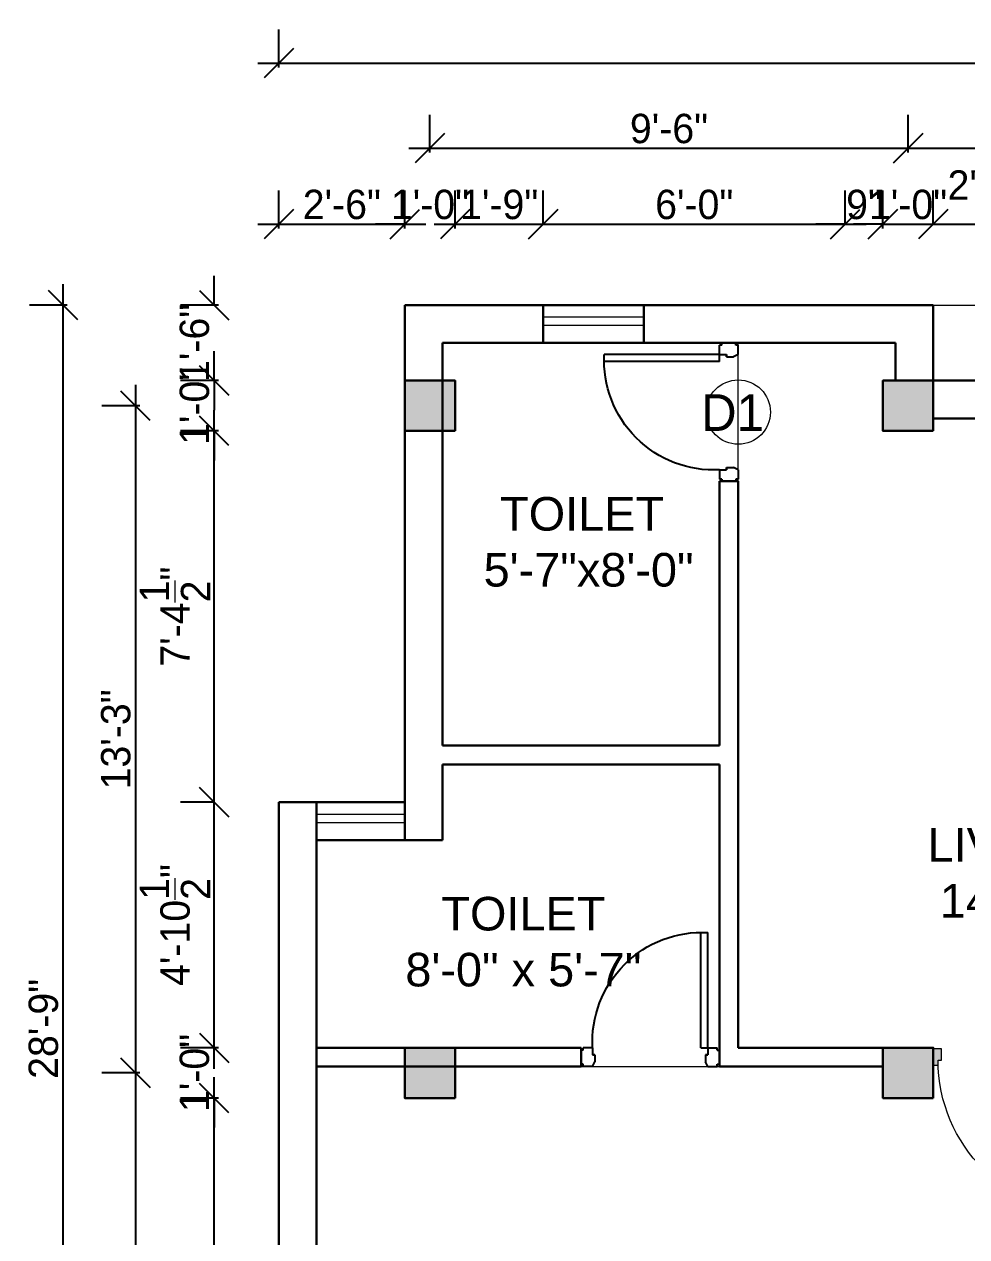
# Model space of a CAD drawing. Header units: inches. Extents: x 28835 to 36795, y -18828 to -9750.
# Drawn here: x 35602.6 to 35827.4, y -13585.3 to -13296.3 of the extents above; entities that cross this region are included whole.
import ezdxf

# ---------------------------------------------------------------- set-up
doc = ezdxf.new("R2010")
doc.units = ezdxf.units.IN
doc.header["$LTSCALE"] = 12
doc.header["$MEASUREMENT"] = 0
doc.layers.add('06. Text', color=114, linetype='Continuous')
doc.layers.add('door', color=8, linetype='Continuous')
for name, color, linetype, lineweight in [('colum', 250, 'Continuous', 30), ('dimention', 5, 'Continuous', 9), ('Elevation', 114, 'Continuous', 20), ('Ha2', 31, 'Continuous', 0), ('N_DOOR', 32, 'Continuous', 13), ('STAIRCASE', 6, 'Continuous', 9), ('Text', 7, 'Continuous', 5), ('Wall', 1, 'Continuous', 30), ('WIN', 140, 'Continuous', 15)]:
    doc.layers.add(name, color=color, linetype=linetype, lineweight=lineweight)
doc.styles.add('Bijay', font='', dxfattribs={"height": 8})
doc.styles.add('KBS', font='GOTHIC.TTF')
doc.styles.add('Times', font='GOTHIC.TTF')
doc.styles.get('Bijay').set_extended_font_data('Serifa BT')
doc.dimstyles.new('D75', dxfattribs={"dimtxt": 7, "dimasz": 7, "dimexe": 8, "dimexo": 24, "dimgap": 1, "dimtad": 1, "dimdec": 1, "dimzin": 3, "dimdsep": 46, "dimlunit": 4, "dimtxsty": 'Times', "dimblk": 'OBLIQUE', "dimcen": 0, "dimdle": 5, "dimaunit": 1, "dimadec": 3, "dimazin": 0, "dimtfac": 1, "dimtdec": 1, "dimtix": 1, "dimtofl": 0, "dimtmove": 1, "dimatfit": 0, "dimldrblk": 'OBLIQUE', "dimfxl": 1, "dimfxlon": 1, "dimtolj": 1, "dimtzin": 0, "dimarcsym": 0})

# ---------------------------------------------------------------- blocks, each defined once
blk = doc.blocks.new('door2.5')
at = {"layer": 'door'}
for p, q in [((0, 6), (0, 3)), ((0.5, 6), (0, 6)), ((0.5, 6), (0.5, 6.5)), ((2.5, 6.5), (0.5, 6.5)), ((2.5, 6.5), (2.5, 5)), ((4, 6.5), (2.5, 6.5)), ((27.5, 6.5), (27.5, 5)), ((27.5, 6.5), (29.5, 6.5)), ((29.5, 6), (29.5, 6.5)), ((29.5, 6), (30, 6)), ((30, 6), (30, 3)), ((0.5, 3), (0, 3)), ((0.5, 2.5), (0.5, 3)), ((2.5, 5), (3, 5)), ((3, 5), (2.5, 5)), ((2.5, 2.5), (3, 3.5)), ((3, 5), (3, 3.5)), ((27.5, 5), (27, 5)), ((27, 5), (27, 3.5)), ((27, 5), (27.5, 5)), ((27.5, 2.5), (27, 3.5)), ((29.5, 3), (30, 3)), ((29.5, 2.5), (29.5, 3)), ((2.5, 2.5), (0.5, 2.5)), ((27.5, 2.5), (29.5, 2.5))]:
    blk.add_line(p, q, dxfattribs=at)
for points in [[(4, 6.5), (4, 31.54)], [(2.5, 6.5), (2.5, 31.51)]]:
    blk.add_lwpolyline(points, dxfattribs=at)
blk.add_arc((3.79, 7.79), 23.75, 356.8785, 93.1057, dxfattribs=at)
blk = doc.blocks.new('D1000')
at = {"linetype": 'Continuous'}
for points in [[(30, 50), (30, 20), (50, 20), (50, -50), (0, -50), (0, 50)], [(970, 50), (970, 20), (950, 20), (950, -50), (1000, -50), (1000, 50)]]:
    blk.add_hatch(color=256, dxfattribs=at).paths.add_polyline_path(points)
at = {"color": 0, "linetype": 'Continuous'}
for p, q in [((950, 20), (950, 959.8)), ((970, 50), (970, 960))]:
    blk.add_line(p, q, dxfattribs=at)
at = {"linetype": 'Continuous'}
for points in [[(30, 50), (30, 20), (50, 20), (50, -50), (0, -50), (0, 50)], [(970, 50), (970, 20), (950, 20), (950, -50), (1000, -50), (1000, 50)]]:
    blk.add_lwpolyline(points, close=True, dxfattribs=at)
blk.add_arc((970, 20), 940, 90, 180, dxfattribs=at)
blk = doc.blocks.new('_Oblique')
at = {"color": 0, "linetype": 'ByBlock', "lineweight": -2}
blk.add_line((-0.5, -0.5), (0.5, 0.5), dxfattribs=at)
blk = doc.blocks.new('*D1312')
at = {"layer": 'Defpoints', "color": 0, "ltscale": 12, "transparency": 16777216}
for p in [(35705.38, -13343.98), (35693.38, -13381.26), (35705.38, -13381.26)]:
    blk.add_point(p, dxfattribs=at)
at = {"layer": 'dimention', "color": 0, "lineweight": -2, "ltscale": 12, "transparency": 16777216}
for p, q in [((35693.38, -13344.98), (35693.38, -13335.98)), ((35705.38, -13344.98), (35705.38, -13335.98)), ((35693.38, -13343.98), (35686.38, -13343.98)), ((35705.38, -13343.98), (35712.38, -13343.98))]:
    blk.add_line(p, q, dxfattribs=at)
at = {"layer": 'dimention', "color": 0, "lineweight": -2, "ltscale": 12, "transparency": 16777216, "xscale": 7, "yscale": 7, "zscale": 7}
blk.add_blockref('_Oblique', (35693.38, -13343.98), dxfattribs=at)
at = {"layer": 'dimention', "color": 0, "lineweight": -2, "ltscale": 12, "transparency": 16777216, "xscale": 7, "yscale": 7, "zscale": 7, "rotation": 180}
blk.add_blockref('_Oblique', (35705.38, -13343.98), dxfattribs=at)
at = {"layer": 'dimention', "color": 0, "ltscale": 12, "transparency": 16777216, "insert": (35699.38, -13339.31), "char_height": 7, "attachment_point": 5, "style": 'Times'}
blk.add_mtext('\\A1;1\'-0"', dxfattribs=at)
blk = doc.blocks.new('*D1313')
at = {"layer": 'Defpoints', "color": 0, "ltscale": 12, "transparency": 16777216}
for p in [(35726.4, -13343.98), (35726.4, -13363.26), (35705.38, -13381.26)]:
    blk.add_point(p, dxfattribs=at)
at = {"layer": 'dimention', "color": 0, "lineweight": -2, "ltscale": 12, "transparency": 16777216}
for p, q in [((35705.38, -13344.98), (35705.38, -13335.98)), ((35726.4, -13343.98), (35726.4, -13335.98)), ((35700.38, -13343.98), (35731.4, -13343.98))]:
    blk.add_line(p, q, dxfattribs=at)
at = {"layer": 'dimention', "color": 0, "lineweight": -2, "ltscale": 12, "transparency": 16777216, "xscale": 7, "yscale": 7, "zscale": 7, "rotation": 180}
blk.add_blockref('_Oblique', (35705.38, -13343.98), dxfattribs=at)
at = {"layer": 'dimention', "color": 0, "lineweight": -2, "ltscale": 12, "transparency": 16777216, "xscale": 7, "yscale": 7, "zscale": 7}
blk.add_blockref('_Oblique', (35726.4, -13343.98), dxfattribs=at)
at = {"layer": 'dimention', "color": 0, "ltscale": 12, "transparency": 16777216, "insert": (35715.89, -13339.31), "char_height": 7, "attachment_point": 5, "style": 'Times'}
blk.add_mtext('\\A1;1\'-9"', dxfattribs=at)
blk = doc.blocks.new('*D1314')
at = {"layer": 'Defpoints', "color": 0, "ltscale": 12, "transparency": 16777216}
for p in [(35798.4, -13343.98), (35726.4, -13363.26), (35798.4, -13363.26)]:
    blk.add_point(p, dxfattribs=at)
at = {"layer": 'dimention', "color": 0, "lineweight": -2, "ltscale": 12, "transparency": 16777216}
for p, q in [((35726.4, -13343.98), (35726.4, -13335.98)), ((35798.4, -13343.98), (35798.4, -13335.98)), ((35721.4, -13343.98), (35803.4, -13343.98))]:
    blk.add_line(p, q, dxfattribs=at)
at = {"layer": 'dimention', "color": 0, "lineweight": -2, "ltscale": 12, "transparency": 16777216, "xscale": 7, "yscale": 7, "zscale": 7, "rotation": 180}
blk.add_blockref('_Oblique', (35726.4, -13343.98), dxfattribs=at)
at = {"layer": 'dimention', "color": 0, "lineweight": -2, "ltscale": 12, "transparency": 16777216, "xscale": 7, "yscale": 7, "zscale": 7}
blk.add_blockref('_Oblique', (35798.4, -13343.98), dxfattribs=at)
at = {"layer": 'dimention', "color": 0, "ltscale": 12, "transparency": 16777216, "insert": (35762.4, -13339.31), "char_height": 7, "attachment_point": 5, "style": 'Times'}
blk.add_mtext('\\A1;6\'-0"', dxfattribs=at)
blk = doc.blocks.new('*D1315')
at = {"layer": 'Defpoints', "color": 0, "ltscale": 12, "transparency": 16777216}
for p in [(35819.38, -13343.98), (35819.38, -13363.26), (35807.38, -13381.26)]:
    blk.add_point(p, dxfattribs=at)
at = {"layer": 'dimention', "color": 0, "lineweight": -2, "ltscale": 12, "transparency": 16777216}
for p, q in [((35807.38, -13344.98), (35807.38, -13335.98)), ((35819.38, -13343.98), (35819.38, -13335.98)), ((35807.38, -13343.98), (35800.38, -13343.98)), ((35819.38, -13343.98), (35826.38, -13343.98))]:
    blk.add_line(p, q, dxfattribs=at)
at = {"layer": 'dimention', "color": 0, "lineweight": -2, "ltscale": 12, "transparency": 16777216, "xscale": 7, "yscale": 7, "zscale": 7}
blk.add_blockref('_Oblique', (35807.38, -13343.98), dxfattribs=at)
at = {"layer": 'dimention', "color": 0, "lineweight": -2, "ltscale": 12, "transparency": 16777216, "xscale": 7, "yscale": 7, "zscale": 7, "rotation": 180}
blk.add_blockref('_Oblique', (35819.38, -13343.98), dxfattribs=at)
at = {"layer": 'dimention', "color": 0, "ltscale": 12, "transparency": 16777216, "insert": (35813.38, -13339.31), "char_height": 7, "attachment_point": 5, "style": 'Times'}
blk.add_mtext('\\A1;1\'-0"', dxfattribs=at)
blk = doc.blocks.new('*D1316')
at = {"layer": 'Defpoints', "color": 0, "ltscale": 12, "transparency": 16777216}
for p in [(35798.4, -13343.98), (35807.38, -13343.98), (35807.38, -13343.98)]:
    blk.add_point(p, dxfattribs=at)
at = {"layer": 'dimention', "color": 0, "lineweight": -2, "ltscale": 12, "transparency": 16777216}
for p, q in [((35798.4, -13343.98), (35798.4, -13335.98)), ((35807.38, -13343.98), (35807.38, -13335.98)), ((35798.4, -13343.98), (35791.4, -13343.98)), ((35807.38, -13343.98), (35814.38, -13343.98))]:
    blk.add_line(p, q, dxfattribs=at)
at = {"layer": 'dimention', "color": 0, "lineweight": -2, "ltscale": 12, "transparency": 16777216, "xscale": 7, "yscale": 7, "zscale": 7}
blk.add_blockref('_Oblique', (35798.4, -13343.98), dxfattribs=at)
at = {"layer": 'dimention', "color": 0, "lineweight": -2, "ltscale": 12, "transparency": 16777216, "xscale": 7, "yscale": 7, "zscale": 7, "rotation": 180}
blk.add_blockref('_Oblique', (35807.38, -13343.98), dxfattribs=at)
at = {"layer": 'dimention', "color": 0, "ltscale": 12, "transparency": 16777216, "insert": (35802.89, -13339.31), "char_height": 7, "attachment_point": 5, "style": 'Times'}
blk.add_mtext('\\A1;9"', dxfattribs=at)
blk = doc.blocks.new('*D1317')
at = {"layer": 'Defpoints', "color": 0, "ltscale": 12, "transparency": 16777216}
for p in [(35850.08, -13343.98), (35819.38, -13363.26), (35850.08, -13381.26)]:
    blk.add_point(p, dxfattribs=at)
at = {"layer": 'dimention', "color": 0, "lineweight": -2, "ltscale": 12, "transparency": 16777216}
for p, q in [((35819.38, -13343.98), (35819.38, -13335.98)), ((35850.08, -13344.98), (35850.08, -13335.98)), ((35814.38, -13343.98), (35855.08, -13343.98))]:
    blk.add_line(p, q, dxfattribs=at)
at = {"layer": 'dimention', "color": 0, "lineweight": -2, "ltscale": 12, "transparency": 16777216, "xscale": 7, "yscale": 7, "zscale": 7, "rotation": 180}
blk.add_blockref('_Oblique', (35819.38, -13343.98), dxfattribs=at)
at = {"layer": 'dimention', "color": 0, "lineweight": -2, "ltscale": 12, "transparency": 16777216, "xscale": 7, "yscale": 7, "zscale": 7}
blk.add_blockref('_Oblique', (35850.08, -13343.98), dxfattribs=at)
at = {"layer": 'dimention', "color": 0, "ltscale": 12, "transparency": 16777216, "insert": (35834.73, -13334.64), "char_height": 7, "attachment_point": 5, "style": 'Times'}
blk.add_mtext('\\A1;2\'-6{\\H1x;\\S1/2;}"', dxfattribs=at)
blk = doc.blocks.new('*D1323')
at = {"layer": 'Defpoints', "color": 0, "ltscale": 12, "transparency": 16777216}
for p in [(35813.38, -13325.88), (35699.38, -13381.26), (35813.38, -13381.26)]:
    blk.add_point(p, dxfattribs=at)
at = {"layer": 'dimention', "color": 0, "lineweight": -2, "ltscale": 12, "transparency": 16777216}
for p, q in [((35699.38, -13326.88), (35699.38, -13317.88)), ((35813.38, -13326.88), (35813.38, -13317.88)), ((35694.38, -13325.88), (35818.38, -13325.88))]:
    blk.add_line(p, q, dxfattribs=at)
at = {"layer": 'dimention', "color": 0, "lineweight": -2, "ltscale": 12, "transparency": 16777216, "xscale": 7, "yscale": 7, "zscale": 7, "rotation": 180}
blk.add_blockref('_Oblique', (35699.38, -13325.88), dxfattribs=at)
at = {"layer": 'dimention', "color": 0, "lineweight": -2, "ltscale": 12, "transparency": 16777216, "xscale": 7, "yscale": 7, "zscale": 7}
blk.add_blockref('_Oblique', (35813.38, -13325.88), dxfattribs=at)
at = {"layer": 'dimention', "color": 0, "ltscale": 12, "transparency": 16777216, "insert": (35756.38, -13321.21), "char_height": 7, "attachment_point": 5, "style": 'Times'}
blk.add_mtext('\\A1;9\'-6"', dxfattribs=at)
blk = doc.blocks.new('*D1324')
at = {"layer": 'Defpoints', "color": 0, "ltscale": 12, "transparency": 16777216}
for p in [(35948.38, -13325.88), (35813.38, -13381.26), (35948.38, -13381.26)]:
    blk.add_point(p, dxfattribs=at)
at = {"layer": 'dimention', "color": 0, "lineweight": -2, "ltscale": 12, "transparency": 16777216}
for p, q in [((35813.38, -13326.88), (35813.38, -13317.88)), ((35948.38, -13326.88), (35948.38, -13317.88)), ((35808.38, -13325.88), (35953.38, -13325.88))]:
    blk.add_line(p, q, dxfattribs=at)
at = {"layer": 'dimention', "color": 0, "lineweight": -2, "ltscale": 12, "transparency": 16777216, "xscale": 7, "yscale": 7, "zscale": 7, "rotation": 180}
blk.add_blockref('_Oblique', (35813.38, -13325.88), dxfattribs=at)
at = {"layer": 'dimention', "color": 0, "lineweight": -2, "ltscale": 12, "transparency": 16777216, "xscale": 7, "yscale": 7, "zscale": 7}
blk.add_blockref('_Oblique', (35948.38, -13325.88), dxfattribs=at)
at = {"layer": 'dimention', "color": 0, "ltscale": 12, "transparency": 16777216, "insert": (35880.88, -13321.21), "char_height": 7, "attachment_point": 5, "style": 'Times'}
blk.add_mtext('\\A1;11\'-3"', dxfattribs=at)
blk = doc.blocks.new('*D1326')
at = {"layer": 'Defpoints', "color": 0, "ltscale": 12, "transparency": 16777216}
for p in [(35693.38, -13343.98), (35663.36, -13481.76), (35693.38, -13481.76)]:
    blk.add_point(p, dxfattribs=at)
at = {"layer": 'dimention', "color": 0, "lineweight": -2, "ltscale": 12, "transparency": 16777216}
for p, q in [((35663.36, -13344.98), (35663.36, -13335.98)), ((35693.38, -13344.98), (35693.38, -13335.98)), ((35658.36, -13343.98), (35698.38, -13343.98))]:
    blk.add_line(p, q, dxfattribs=at)
at = {"layer": 'dimention', "color": 0, "lineweight": -2, "ltscale": 12, "transparency": 16777216, "xscale": 7, "yscale": 7, "zscale": 7, "rotation": 180}
blk.add_blockref('_Oblique', (35663.36, -13343.98), dxfattribs=at)
at = {"layer": 'dimention', "color": 0, "lineweight": -2, "ltscale": 12, "transparency": 16777216, "xscale": 7, "yscale": 7, "zscale": 7}
blk.add_blockref('_Oblique', (35693.38, -13343.98), dxfattribs=at)
at = {"layer": 'dimention', "color": 0, "ltscale": 12, "transparency": 16777216, "insert": (35678.37, -13339.31), "char_height": 7, "attachment_point": 5, "style": 'Times'}
blk.add_mtext('\\A1;2\'-6"', dxfattribs=at)
blk = doc.blocks.new('*D1327')
at = {"layer": 'Defpoints', "color": 0, "ltscale": 12, "transparency": 16777216}
for p in [(36077.38, -13305.59), (36077.38, -13381.26), (35663.36, -13481.76)]:
    blk.add_point(p, dxfattribs=at)
at = {"layer": 'dimention', "color": 0, "lineweight": -2, "ltscale": 12, "transparency": 16777216}
for p, q in [((35663.36, -13306.59), (35663.36, -13297.59)), ((36077.38, -13306.59), (36077.38, -13297.59)), ((35658.36, -13305.59), (36082.38, -13305.59))]:
    blk.add_line(p, q, dxfattribs=at)
at = {"layer": 'dimention', "color": 0, "lineweight": -2, "ltscale": 12, "transparency": 16777216, "xscale": 7, "yscale": 7, "zscale": 7, "rotation": 180}
blk.add_blockref('_Oblique', (35663.36, -13305.59), dxfattribs=at)
at = {"layer": 'dimention', "color": 0, "lineweight": -2, "ltscale": 12, "transparency": 16777216, "xscale": 7, "yscale": 7, "zscale": 7}
blk.add_blockref('_Oblique', (36077.38, -13305.59), dxfattribs=at)
at = {"layer": 'dimention', "color": 0, "ltscale": 12, "transparency": 16777216, "insert": (35870.37, -13300.91), "char_height": 7, "attachment_point": 5, "style": 'Times'}
blk.add_mtext('\\A1;34\'-6"', dxfattribs=at)
blk = doc.blocks.new('*D1335')
at = {"layer": 'Defpoints', "color": 0, "ltscale": 12, "transparency": 16777216}
for p in [(35647.93, -13552.26), (35693.38, -13552.26), (35693.38, -13696.26)]:
    blk.add_point(p, dxfattribs=at)
at = {"layer": 'dimention', "color": 0, "lineweight": -2, "ltscale": 12, "transparency": 16777216}
for p, q in [((35647.93, -13701.26), (35647.93, -13547.26)), ((35648.93, -13552.26), (35639.93, -13552.26)), ((35648.93, -13696.26), (35639.93, -13696.26))]:
    blk.add_line(p, q, dxfattribs=at)
at = {"layer": 'dimention', "color": 0, "lineweight": -2, "ltscale": 12, "transparency": 16777216, "xscale": 7, "yscale": 7, "zscale": 7}
for p, rotation in [((35647.93, -13552.26), 90), ((35647.93, -13696.26), 270)]:
    blk.add_blockref('_Oblique', p, dxfattribs=dict(at, rotation=rotation))
at = {"layer": 'dimention', "color": 0, "ltscale": 12, "transparency": 16777216, "insert": (35643.25, -13624.26), "char_height": 7, "attachment_point": 5, "rotation": 90, "style": 'Times'}
blk.add_mtext('\\A1;12\'-0"', dxfattribs=at)
blk = doc.blocks.new('*D1336')
at = {"layer": 'Defpoints', "color": 0, "ltscale": 12, "transparency": 16777216}
for p in [(35647.93, -13540.26), (35693.38, -13540.26), (35693.38, -13552.26)]:
    blk.add_point(p, dxfattribs=at)
at = {"layer": 'dimention', "color": 0, "lineweight": -2, "ltscale": 12, "transparency": 16777216}
for p, q in [((35647.93, -13540.26), (35647.93, -13533.26)), ((35648.93, -13540.26), (35639.93, -13540.26)), ((35648.93, -13552.26), (35639.93, -13552.26)), ((35647.93, -13552.26), (35647.93, -13559.26))]:
    blk.add_line(p, q, dxfattribs=at)
at = {"layer": 'dimention', "color": 0, "lineweight": -2, "ltscale": 12, "transparency": 16777216, "xscale": 7, "yscale": 7, "zscale": 7}
for p, rotation in [((35647.93, -13540.26), 270), ((35647.93, -13552.26), 90)]:
    blk.add_blockref('_Oblique', p, dxfattribs=dict(at, rotation=rotation))
at = {"layer": 'dimention', "color": 0, "ltscale": 12, "transparency": 16777216, "insert": (35643.25, -13546.26), "char_height": 7, "attachment_point": 5, "rotation": 90, "style": 'Times'}
blk.add_mtext('\\A1;1\'-0"', dxfattribs=at)
blk = doc.blocks.new('*D1337')
at = {"layer": 'Defpoints', "color": 0, "ltscale": 12, "transparency": 16777216}
for p in [(35647.93, -13481.76), (35663.36, -13481.76), (35693.38, -13540.26)]:
    blk.add_point(p, dxfattribs=at)
at = {"layer": 'dimention', "color": 0, "lineweight": -2, "ltscale": 12, "transparency": 16777216}
for p, q in [((35647.93, -13545.26), (35647.93, -13476.76)), ((35647.93, -13481.76), (35639.93, -13481.76)), ((35648.93, -13540.26), (35639.93, -13540.26))]:
    blk.add_line(p, q, dxfattribs=at)
at = {"layer": 'dimention', "color": 0, "lineweight": -2, "ltscale": 12, "transparency": 16777216, "xscale": 7, "yscale": 7, "zscale": 7}
for p, rotation in [((35647.93, -13481.76), 90), ((35647.93, -13540.26), 270)]:
    blk.add_blockref('_Oblique', p, dxfattribs=dict(at, rotation=rotation))
at = {"layer": 'dimention', "color": 0, "ltscale": 12, "transparency": 16777216, "insert": (35638.59, -13511.01), "char_height": 7, "attachment_point": 5, "rotation": 90, "style": 'Times'}
blk.add_mtext('\\A1;4\'-10{\\H1x;\\S1/2;}"', dxfattribs=at)
blk = doc.blocks.new('*D1338')
at = {"layer": 'Defpoints', "color": 0, "ltscale": 12, "transparency": 16777216}
for p in [(35647.93, -13393.26), (35693.38, -13393.26), (35663.36, -13481.76)]:
    blk.add_point(p, dxfattribs=at)
at = {"layer": 'dimention', "color": 0, "lineweight": -2, "ltscale": 12, "transparency": 16777216}
for p, q in [((35647.93, -13486.76), (35647.93, -13388.26)), ((35648.93, -13393.26), (35639.93, -13393.26)), ((35647.93, -13481.76), (35639.93, -13481.76))]:
    blk.add_line(p, q, dxfattribs=at)
at = {"layer": 'dimention', "color": 0, "lineweight": -2, "ltscale": 12, "transparency": 16777216, "xscale": 7, "yscale": 7, "zscale": 7}
for p, rotation in [((35647.93, -13393.26), 90), ((35647.93, -13481.76), 270)]:
    blk.add_blockref('_Oblique', p, dxfattribs=dict(at, rotation=rotation))
at = {"layer": 'dimention', "color": 0, "ltscale": 12, "transparency": 16777216, "insert": (35638.59, -13437.51), "char_height": 7, "attachment_point": 5, "rotation": 90, "style": 'Times'}
blk.add_mtext('\\A1;7\'-4{\\H1x;\\S1/2;}"', dxfattribs=at)
blk = doc.blocks.new('*D1339')
at = {"layer": 'Defpoints', "color": 0, "ltscale": 12, "transparency": 16777216}
for p in [(35647.93, -13381.26), (35693.38, -13381.26), (35693.38, -13393.26)]:
    blk.add_point(p, dxfattribs=at)
at = {"layer": 'dimention', "color": 0, "lineweight": -2, "ltscale": 12, "transparency": 16777216}
for p, q in [((35647.93, -13381.26), (35647.93, -13374.26)), ((35648.93, -13381.26), (35639.93, -13381.26)), ((35648.93, -13393.26), (35639.93, -13393.26)), ((35647.93, -13393.26), (35647.93, -13400.26))]:
    blk.add_line(p, q, dxfattribs=at)
at = {"layer": 'dimention', "color": 0, "lineweight": -2, "ltscale": 12, "transparency": 16777216, "xscale": 7, "yscale": 7, "zscale": 7}
for p, rotation in [((35647.93, -13381.26), 270), ((35647.93, -13393.26), 90)]:
    blk.add_blockref('_Oblique', p, dxfattribs=dict(at, rotation=rotation))
at = {"layer": 'dimention', "color": 0, "ltscale": 12, "transparency": 16777216, "insert": (35643.25, -13387.26), "char_height": 7, "attachment_point": 5, "rotation": 90, "style": 'Times'}
blk.add_mtext('\\A1;1\'-0"', dxfattribs=at)
blk = doc.blocks.new('*D1340')
at = {"layer": 'Defpoints', "color": 0, "ltscale": 12, "transparency": 16777216}
for p in [(35647.93, -13363.26), (35693.38, -13363.26), (35693.38, -13381.26)]:
    blk.add_point(p, dxfattribs=at)
at = {"layer": 'dimention', "color": 0, "lineweight": -2, "ltscale": 12, "transparency": 16777216}
for p, q in [((35647.93, -13363.26), (35647.93, -13356.26)), ((35648.93, -13363.26), (35639.93, -13363.26)), ((35648.93, -13381.26), (35639.93, -13381.26)), ((35647.93, -13381.26), (35647.93, -13388.26))]:
    blk.add_line(p, q, dxfattribs=at)
at = {"layer": 'dimention', "color": 0, "lineweight": -2, "ltscale": 12, "transparency": 16777216, "xscale": 7, "yscale": 7, "zscale": 7}
for p, rotation in [((35647.93, -13363.26), 270), ((35647.93, -13381.26), 90)]:
    blk.add_blockref('_Oblique', p, dxfattribs=dict(at, rotation=rotation))
at = {"layer": 'dimention', "color": 0, "ltscale": 12, "transparency": 16777216, "insert": (35643.25, -13372.26), "char_height": 7, "attachment_point": 5, "rotation": 90, "style": 'Times'}
blk.add_mtext('\\A1;1\'-6"', dxfattribs=at)
blk = doc.blocks.new('*D1341')
at = {"layer": 'Defpoints', "color": 0, "ltscale": 12, "transparency": 16777216}
for p in [(35693.38, -13387.26), (35629.17, -13546.26), (35693.38, -13546.26)]:
    blk.add_point(p, dxfattribs=at)
at = {"layer": 'dimention', "color": 0, "lineweight": -2, "ltscale": 12, "transparency": 16777216}
for p, q in [((35629.17, -13382.26), (35629.17, -13551.26)), ((35630.17, -13387.26), (35621.17, -13387.26)), ((35630.17, -13546.26), (35621.17, -13546.26))]:
    blk.add_line(p, q, dxfattribs=at)
at = {"layer": 'dimention', "color": 0, "lineweight": -2, "ltscale": 12, "transparency": 16777216, "xscale": 7, "yscale": 7, "zscale": 7}
for p, rotation in [((35629.17, -13387.26), 90), ((35629.17, -13546.26), 270)]:
    blk.add_blockref('_Oblique', p, dxfattribs=dict(at, rotation=rotation))
at = {"layer": 'dimention', "color": 0, "ltscale": 12, "transparency": 16777216, "insert": (35624.49, -13466.76), "char_height": 7, "attachment_point": 5, "rotation": 90, "style": 'Times'}
blk.add_mtext('\\A1;13\'-3"', dxfattribs=at)
blk = doc.blocks.new('*D1342')
at = {"layer": 'Defpoints', "color": 0, "ltscale": 12, "transparency": 16777216}
for p in [(35693.38, -13546.26), (35629.17, -13702.26), (35693.38, -13702.26)]:
    blk.add_point(p, dxfattribs=at)
at = {"layer": 'dimention', "color": 0, "lineweight": -2, "ltscale": 12, "transparency": 16777216}
for p, q in [((35629.17, -13541.26), (35629.17, -13707.26)), ((35630.17, -13546.26), (35621.17, -13546.26)), ((35630.17, -13702.26), (35621.17, -13702.26))]:
    blk.add_line(p, q, dxfattribs=at)
at = {"layer": 'dimention', "color": 0, "lineweight": -2, "ltscale": 12, "transparency": 16777216, "xscale": 7, "yscale": 7, "zscale": 7}
for p, rotation in [((35629.17, -13546.26), 90), ((35629.17, -13702.26), 270)]:
    blk.add_blockref('_Oblique', p, dxfattribs=dict(at, rotation=rotation))
at = {"layer": 'dimention', "color": 0, "ltscale": 12, "transparency": 16777216, "insert": (35624.49, -13624.26), "char_height": 7, "attachment_point": 5, "rotation": 90, "style": 'Times'}
blk.add_mtext('\\A1;13\'-0"', dxfattribs=at)
blk = doc.blocks.new('*D1343')
at = {"layer": 'Defpoints', "color": 0, "ltscale": 12, "transparency": 16777216}
for p in [(35611.91, -13363.26), (35693.38, -13363.26), (35693.38, -13708.26)]:
    blk.add_point(p, dxfattribs=at)
at = {"layer": 'dimention', "color": 0, "lineweight": -2, "ltscale": 12, "transparency": 16777216}
for p, q in [((35611.91, -13713.26), (35611.91, -13358.26)), ((35612.91, -13363.26), (35603.91, -13363.26)), ((35612.91, -13708.26), (35603.91, -13708.26))]:
    blk.add_line(p, q, dxfattribs=at)
at = {"layer": 'dimention', "color": 0, "lineweight": -2, "ltscale": 12, "transparency": 16777216, "xscale": 7, "yscale": 7, "zscale": 7}
for p, rotation in [((35611.91, -13363.26), 90), ((35611.91, -13708.26), 270)]:
    blk.add_blockref('_Oblique', p, dxfattribs=dict(at, rotation=rotation))
at = {"layer": 'dimention', "color": 0, "ltscale": 12, "transparency": 16777216, "insert": (35607.23, -13535.76), "char_height": 7, "attachment_point": 5, "rotation": 90, "style": 'Times'}
blk.add_mtext('\\A1;28\'-9"', dxfattribs=at)

msp = doc.modelspace()

# ---------------------------------------------------------------- hatches: boundary and pattern name
at = {"layer": 'Ha2'}
for points in [[(35705.38, -13393.26), (35705.38, -13381.26), (35693.38, -13381.26), (35693.38, -13393.26)], [(35819.38, -13393.26), (35819.38, -13381.26), (35807.38, -13381.26), (35807.38, -13393.26)], [(35705.38, -13552.26), (35705.38, -13540.26), (35693.38, -13540.26), (35693.38, -13552.26)], [(35819.38, -13552.26), (35819.38, -13540.26), (35807.38, -13540.26), (35807.38, -13552.26)]]:
    msp.add_hatch(color=256, dxfattribs=at).paths.add_polyline_path(points)

# ---------------------------------------------------------------- linework, layer by layer
at = {"layer": 'colum'}
for points in [[(35705.38, -13393.26), (35705.38, -13381.26), (35693.38, -13381.26), (35693.38, -13393.26)], [(35819.38, -13393.26), (35819.38, -13381.26), (35807.38, -13381.26), (35807.38, -13393.26)], [(35705.38, -13552.26), (35705.38, -13540.26), (35693.38, -13540.26), (35693.38, -13552.26)], [(35819.38, -13552.26), (35819.38, -13540.26), (35807.38, -13540.26), (35807.38, -13552.26)]]:
    msp.add_lwpolyline(points, close=True, dxfattribs=at)
at = {"layer": 'Elevation', "flags": 128}
for points in [[(35663.36, -13481.76), (35693.38, -13481.76), (35693.38, -13363.26), (35936.38, -13363.26)], [(35942.38, -13708.26), (35819.38, -13708.26), (35819.48, -13742.78), (35819.38, -13744.26), (35696.36, -13736.26), (35696.36, -13720.26), (35663.36, -13720.26), (35663.36, -13481.76)]]:
    msp.add_lwpolyline(points, dxfattribs=at)
at = {"layer": 'STAIRCASE'}
for p, q in [((35772.9, -13405.26), (35772.9, -13372.26)), ((35735.4, -13544.76), (35768.4, -13544.76))]:
    msp.add_line(p, q, dxfattribs=at)
at = {"layer": 'Text'}
msp.add_circle((35772.9, -13388.76), 7.67, dxfattribs=at)
at = {"layer": 'Wall'}
for p, q in [((35819.38, -13363.26), (35693.38, -13363.26)), ((35693.38, -13363.26), (35693.38, -13490.76)), ((35819.38, -13381.26), (35819.38, -13363.26)), ((35702.38, -13468.26), (35702.38, -13372.26)), ((35702.38, -13372.26), (35810.38, -13372.26)), ((35810.38, -13381.26), (35810.38, -13372.26)), ((36065.38, -13381.26), (35813.38, -13381.26)), ((35819.38, -13390.26), (35949.88, -13390.26)), ((35768.4, -13405.26), (35772.9, -13405.26)), ((35768.4, -13468.26), (35768.4, -13405.26)), ((35772.9, -13540.26), (35772.9, -13405.26)), ((35768.4, -13468.26), (35702.38, -13468.26)), ((35702.38, -13490.76), (35702.38, -13472.76)), ((35768.4, -13472.76), (35702.38, -13472.76)), ((35768.4, -13544.76), (35768.4, -13472.76)), ((35693.38, -13481.76), (35663.36, -13481.76)), ((35663.36, -13720.26), (35663.36, -13481.76)), ((35702.38, -13490.76), (35672.36, -13490.76)), ((35735.4, -13540.26), (35672.36, -13540.26)), ((35735.4, -13544.76), (35735.4, -13540.26)), ((35807.38, -13540.26), (35772.9, -13540.26)), ((35735.4, -13544.76), (35672.36, -13544.76)), ((35807.38, -13544.76), (35768.4, -13544.76))]:
    msp.add_line(p, q, dxfattribs=at)
at = {"layer": 'Wall', "ltscale": 12}
for p, q in [((35726.4, -13363.26), (35726.4, -13372.26)), ((35750.42, -13363.26), (35750.42, -13372.26))]:
    msp.add_line(p, q, dxfattribs=at)
msp.add_lwpolyline([(35672.36, -13481.76), (35672.36, -13711.26), (35696.38, -13711.26), (35696.38, -13708.26)], dxfattribs=at)
at = {"layer": 'WIN', "ltscale": 12}
for p, q in [((35726.4, -13366.06), (35750.42, -13366.06)), ((35726.4, -13368.06), (35750.42, -13368.06)), ((35672.36, -13484.56), (35693.38, -13484.56)), ((35672.36, -13486.56), (35693.38, -13486.56))]:
    msp.add_line(p, q, dxfattribs=at)

# ---------------------------------------------------------------- block references
at = {"layer": 'door', "xscale": -1.099999999998545, "yscale": 1.100000000000364, "zscale": 1.099999999999939, "rotation": 90}
msp.add_blockref('door2.5', (35775.6, -13372.26), dxfattribs=at)
at = {"layer": 'door', "xscale": -1.099999999998545, "yscale": 1.099999999998545, "zscale": 1.099999999999939}
msp.add_blockref('door2.5', (35768.4, -13547.46), dxfattribs=at)
at = {"layer": 'N_DOOR', "xscale": -0.03899999987334013, "yscale": 0.03899999998975545, "zscale": 0.03900000001885928, "rotation": 180}
msp.add_blockref('D1000', (35819.38, -13542.46), dxfattribs=at)

# ---------------------------------------------------------------- texts
at = {"layer": '06. Text', "ltscale": 0.3, "char_height": 8, "attachment_point": 5, "style": 'Bijay'}
for s, insert, width in [('{\\fArial|b0|i0|c0|p34;TOILET\\P 5\'-7"x8\'-0" }', (35735.66, -13419.73), 84.1644), ('{\\fArial|b0|i0|c0|p34;LIVING ROOM\\P14\'-9" x 12\'-6"}', (35855.3, -13498.64), 99.1644), ('{\\fArial|b0|i0|c0|p34;TOILET\\P8\'-0" x 5\'-7"}', (35721.66, -13515.03), 84.1644)]:
    msp.add_mtext(s, dxfattribs=dict(at, insert=insert, width=width))
at = {"layer": 'Text', "insert": (35779.01, -13388.87), "char_height": 8.75, "attachment_point": 6, "style": 'KBS'}
msp.add_mtext('D1', dxfattribs=at)

# ---------------------------------------------------------------- dimensions: what is measured, and where the dimension line sits
at = {"layer": 'dimention', "ltscale": 12}
for base, p1, p2, picture, middle in [((36077.38, -13305.59), (35663.36, -13481.76), (36077.38, -13381.26), '*D1327', (35870.37, -13300.91)), ((35813.38, -13325.88), (35699.38, -13381.26), (35813.38, -13381.26), '*D1323', (35756.38, -13321.21)), ((35948.38, -13325.88), (35813.38, -13381.26), (35948.38, -13381.26), '*D1324', (35880.88, -13321.21)), ((35850.08, -13343.98), (35819.38, -13363.26), (35850.08, -13381.26), '*D1317', (35834.73, -13334.64)), ((35693.38, -13343.98), (35663.36, -13481.76), (35693.38, -13481.76), '*D1326', (35678.37, -13339.31)), ((35705.38, -13343.98), (35693.38, -13381.26), (35705.38, -13381.26), '*D1312', (35699.38, -13339.31)), ((35726.4, -13343.98), (35705.38, -13381.26), (35726.4, -13363.26), '*D1313', (35715.89, -13339.31)), ((35798.4, -13343.98), (35726.4, -13363.26), (35798.4, -13363.26), '*D1314', (35762.4, -13339.31)), ((35807.38, -13343.98), (35798.4, -13343.98), (35807.38, -13343.98), '*D1316', (35802.89, -13339.31)), ((35819.38, -13343.98), (35807.38, -13381.26), (35819.38, -13363.26), '*D1315', (35813.38, -13339.31))]:
    dim = msp.add_linear_dim(base=base, p1=p1, p2=p2, dimstyle='D75', dxfattribs=at)
    dim.commit()
    dim.dimension.update_dxf_attribs({"geometry": picture, "text_midpoint": middle})
for base, p1, p2, picture, middle in [((35647.93, -13363.26), (35693.38, -13381.26), (35693.38, -13363.26), '*D1340', (35643.25, -13372.26)), ((35611.91, -13363.26), (35693.38, -13708.26), (35693.38, -13363.26), '*D1343', (35607.23, -13535.76)), ((35647.93, -13381.26), (35693.38, -13393.26), (35693.38, -13381.26), '*D1339', (35643.25, -13387.26)), ((35629.17, -13546.26), (35693.38, -13387.26), (35693.38, -13546.26), '*D1341', (35624.49, -13466.76)), ((35647.93, -13393.26), (35663.36, -13481.76), (35693.38, -13393.26), '*D1338', (35638.59, -13437.51)), ((35647.93, -13481.76), (35693.38, -13540.26), (35663.36, -13481.76), '*D1337', (35638.59, -13511.01)), ((35647.93, -13540.26), (35693.38, -13552.26), (35693.38, -13540.26), '*D1336', (35643.25, -13546.26)), ((35629.17, -13702.26), (35693.38, -13546.26), (35693.38, -13702.26), '*D1342', (35624.49, -13624.26)), ((35647.93, -13552.26), (35693.38, -13696.26), (35693.38, -13552.26), '*D1335', (35643.25, -13624.26))]:
    dim = msp.add_linear_dim(base=base, p1=p1, p2=p2, angle=90, dimstyle='D75', dxfattribs=at)
    dim.commit()
    dim.dimension.update_dxf_attribs({"geometry": picture, "text_midpoint": middle})

doc.saveas('drawing.dxf')
